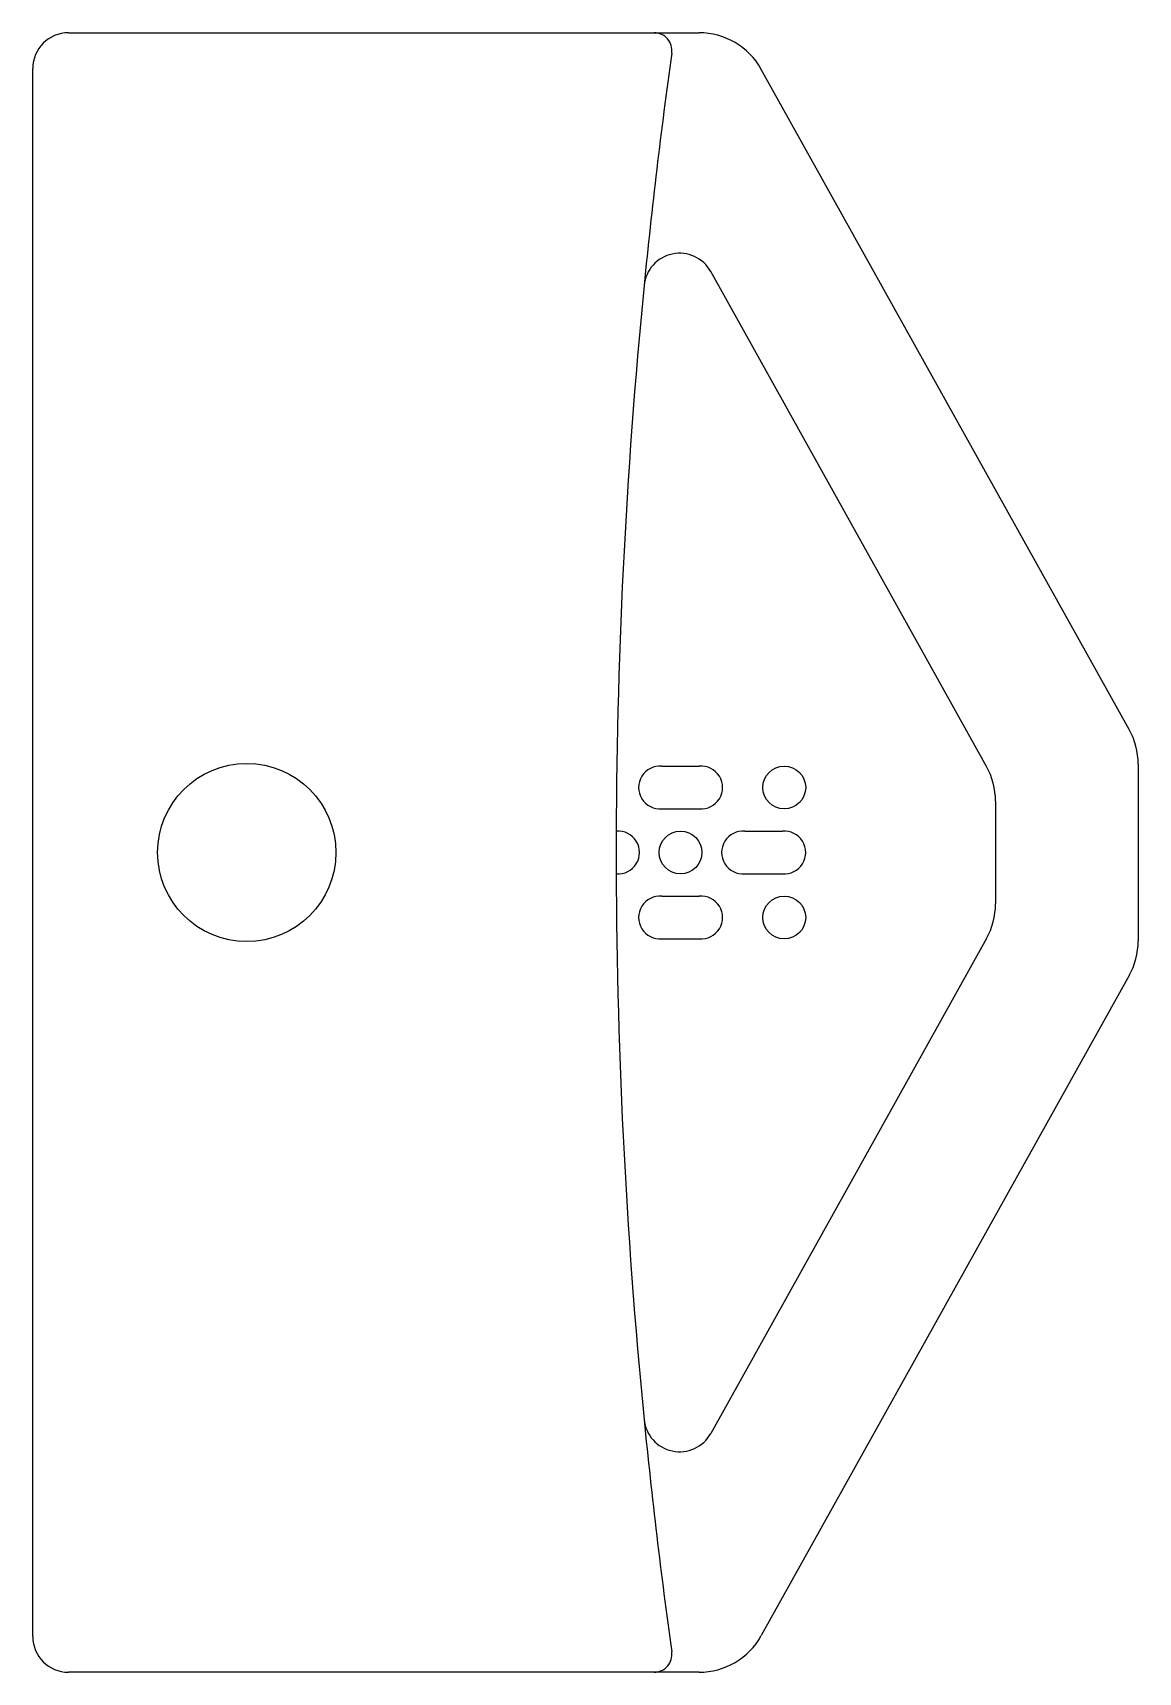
# Model space of a CAD drawing. Header units: millimetres. Extents: x -2966.894 to -2966.584, y 2964.511 to 2964.971.
import ezdxf

# ---------------------------------------------------------------- set-up
doc = ezdxf.new("R2010")
doc.units = ezdxf.units.MM
doc.header["$LTSCALE"] = 10
doc.layers.add('banheiro_louças', color=2, linetype='Continuous')

msp = doc.modelspace()

# ---------------------------------------------------------------- linework, layer by layer
at = {"layer": 'banheiro_louças'}
for p, q in [((-2966.88377128869, 2964.970522329659), (-2966.719528259219, 2964.970522329659)), ((-2966.719528259219, 2964.970522329659), (-2966.706940305386, 2964.970522329659)), ((-2966.893771288689, 2964.520522329669), (-2966.893771288689, 2964.960522329659)), ((-2966.586299486391, 2964.775060605945), (-2966.68946850308, 2964.960255578047)), ((-2966.62629948639, 2964.764670661732), (-2966.703650521211, 2964.903520707953)), ((-2966.583771288697, 2964.765327357557), (-2966.583771288697, 2964.715717301771)), ((-2966.623771288696, 2964.754937413344), (-2966.623771288696, 2964.726107245984)), ((-2966.62629948639, 2964.716373997596), (-2966.703650521211, 2964.577523951375)), ((-2966.586299486391, 2964.705984053383), (-2966.68946850308, 2964.520789081281)), ((-2966.719528259219, 2964.51052232967), (-2966.88377128869, 2964.51052232967)), ((-2966.706940305386, 2964.51052232967), (-2966.719528259219, 2964.51052232967))]:
    msp.add_line(p, q, dxfattribs=at)
at = {"layer": 'banheiro_louças', "color": 1}
for p, q in [((-2966.717371810237, 2964.764741178542), (-2966.706847920153, 2964.764741178542)), ((-2966.717371810237, 2964.75278655985), (-2966.706847920153, 2964.75278655985)), ((-2966.694069347799, 2964.74649963901), (-2966.683545457716, 2964.74649963901)), ((-2966.694069347799, 2964.734545020318), (-2966.683545457716, 2964.734545020318)), ((-2966.717371810237, 2964.728258099478), (-2966.706847920153, 2964.728258099478)), ((-2966.717371810237, 2964.716303480786), (-2966.706847920153, 2964.716303480786))]:
    msp.add_line(p, q, dxfattribs=at)
for centre, radius in [((-2966.833771288691, 2964.740522329664), 0.02499999999940883), ((-2966.683024139215, 2964.758763869196), 0.005999999999858119), ((-2966.712109865196, 2964.740522329664), 0.005999999999858119), ((-2966.683024139215, 2964.722280790132), 0.005999999999858119)]:
    msp.add_circle(centre, radius, dxfattribs=at)
at = {"layer": 'banheiro_louças'}
for centre, radius, start, end in [((-2966.88377128869, 2964.960522329659), 0.009999999999763531, 90, 180), ((-2966.71952825922, 2964.965522329659), 0.004999999999881766, 352.0508837643147, 90), ((-2966.706940305386, 2964.950522329659), 0.01999999999952706, 29.12144712475128, 90), ((-2965.108188056121, 2964.740522329664), 1.621973340322874, 172.0508837643147, 174.3703305962669), ((-2966.712386422364, 2964.898654083759), 0.009999999999763531, 29.12144712475128, 174.3703305962669), ((-2965.108188056121, 2964.740522329664), 1.621973340322874, 174.3703305962669, 185.6296694037331), ((-2966.603771288697, 2964.765327357557), 0.01999999999952706, 0, 29.12144712475128), ((-2966.643771288696, 2964.754937413344), 0.01999999999952706, 0, 29.12144712475128), ((-2966.643771288696, 2964.726107245984), 0.01999999999952706, 330.8785528752487, 0), ((-2966.603771288697, 2964.715717301771), 0.01999999999952706, 330.8785528752487, 0), ((-2966.712386422364, 2964.58239057557), 0.009999999999763531, 185.6296694037331, 330.8785528752487), ((-2965.108188056121, 2964.740522329664), 1.621973340322874, 185.6296694037331, 187.9491162356853), ((-2966.706940305386, 2964.530522329669), 0.01999999999952706, 270, 330.8785528752487), ((-2966.88377128869, 2964.520522329669), 0.009999999999763531, 180, 270), ((-2966.71952825922, 2964.51552232967), 0.004999999999881766, 270, 7.949116235685353)]:
    msp.add_arc(centre, radius, start, end, dxfattribs=at)
at = {"layer": 'banheiro_louças', "color": 1}
for centre, start, end in [((-2966.717893128738, 2964.758763869196), 85.0154900054325, 274.9845099945675), ((-2966.706326601653, 2964.758763869196), 265.0154900054325, 94.98450999456749), ((-2966.729629064091, 2964.740522329664), 265.0154900054325, 94.98450999456749), ((-2966.6945906663, 2964.740522329664), 85.0154900054325, 274.9845099945675), ((-2966.683024139215, 2964.740522329664), 265.0154900054325, 94.98450999456749), ((-2966.717893128738, 2964.722280790132), 85.0154900054325, 274.9845099945675), ((-2966.706326601653, 2964.722280790132), 265.0154900054325, 94.98450999456749)]:
    msp.add_arc(centre, 0.005999999999858119, start, end, dxfattribs=at)

doc.saveas('drawing.dxf')
